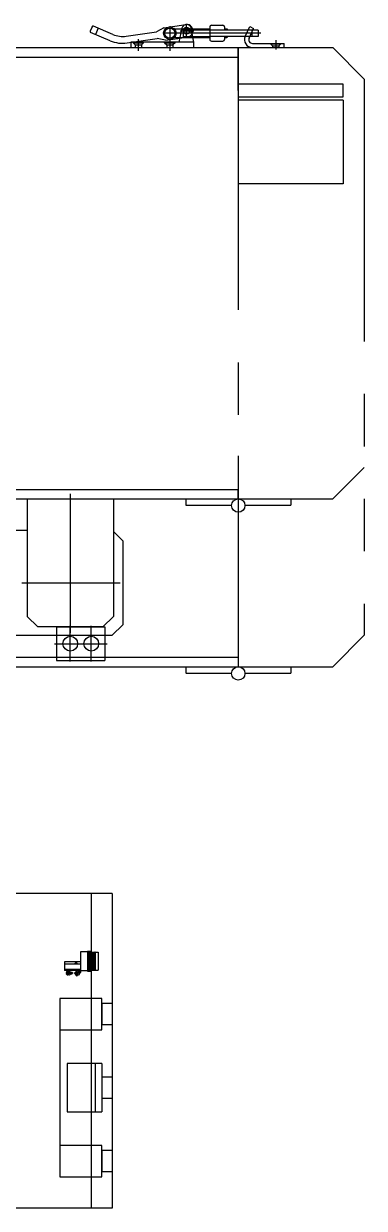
# Model space of a CAD drawing. Header units: millimetres. Extents: x 10462777 to 22643323, y 453826 to 1389191.
# Drawn here: x 11294223 to 11294547, y 585041 to 586170 of the extents above; entities that cross this region are included whole.
import ezdxf

# ---------------------------------------------------------------- set-up
doc = ezdxf.new("R2010")
doc.units = ezdxf.units.MM
doc.header["$LTSCALE"] = 200
doc.header["$MEASUREMENT"] = 0
doc.linetypes.add('HIDDEN', pattern=[3.75, 2.5, -1.25])
doc.linetypes.add('PHANTOM', pattern=[2.5, 1.25, -0.25, 0.25, -0.25, 0.25, -0.25])
doc.layers.get('0').update_dxf_attribs({"linetype": 'CONTINUOUS'})
for name, color, linetype in [('7', 7, 'CONTINUOUS'), ('CENTER', 1, 'CONTINUOUS'), ('HIDDEN', 7, 'HIDDEN'), ('THIN', 3, 'CONTINUOUS')]:
    doc.layers.add(name, color=color, linetype=linetype)

# ---------------------------------------------------------------- blocks, each defined once
blk = doc.blocks.new('A$C4B1D3172')
at = {"color": 211, "linetype": 'Continuous'}
for p, q in [((300, 220), (0, 220)), ((0, 220), (0, 40)), ((300, 220), (300, 40)), ((92, 177), (92, 210)), ((138, 210), (92, 210)), ((92, 204.1), (138, 204.1)), ((138, 210), (138, 177)), ((227, 203.8), (226.8, 203.5)), ((244.1, 203.5), (226.8, 203.5)), ((226.8, 200.5), (226.8, 203.5)), ((244, 206.5), (227, 206.5)), ((227, 203.8), (227, 206.5)), ((244, 203.8), (227, 203.8)), ((227.3, 200.5), (227.3, 203.5)), ((227.8, 200.5), (227.8, 203.5)), ((228.3, 200.5), (228.3, 203.5)), ((228.8, 200.5), (228.8, 203.5)), ((229.3, 200.5), (229.3, 203.5)), ((229.8, 200.5), (229.8, 203.5)), ((230.3, 200.5), (230.3, 203.5)), ((230.8, 200.5), (230.8, 203.5)), ((231.3, 200.5), (231.3, 203.5)), ((231.8, 200.5), (231.8, 203.5)), ((232.3, 200.5), (232.3, 203.5)), ((232.8, 200.5), (232.8, 203.5)), ((233.3, 200.5), (233.3, 203.5)), ((233.8, 200.5), (233.8, 203.5)), ((234.3, 200.5), (234.3, 203.5)), ((234.8, 200.5), (234.8, 203.5)), ((235.3, 200.5), (235.3, 203.5)), ((235.6, 200.5), (235.6, 203.5)), ((236.1, 200.5), (236.1, 203.5)), ((236.6, 200.5), (236.6, 203.5)), ((237.1, 200.5), (237.1, 203.5)), ((237.6, 200.5), (237.6, 203.5)), ((238.1, 200.5), (238.1, 203.5)), ((238.6, 200.5), (238.6, 203.5)), ((239.1, 200.5), (239.1, 203.5)), ((239.6, 200.5), (239.6, 203.5)), ((240.1, 200.5), (240.1, 203.5)), ((240.6, 200.5), (240.6, 203.5)), ((241.1, 200.5), (241.1, 203.5)), ((241.6, 200.5), (241.6, 203.5)), ((242.1, 200.5), (242.1, 203.5)), ((242.6, 200.5), (242.6, 203.5)), ((243.1, 200.5), (243.1, 203.5)), ((243.6, 200.5), (243.6, 203.5)), ((244, 203.8), (244, 206.5)), ((244, 203.8), (244.1, 203.5)), ((244.1, 200.5), (244.1, 203.5)), ((300, 200), (0, 200)), ((244.9, 200), (226.1, 200)), ((226.1, 196.5), (226.1, 200)), ((244.9, 198.8), (226.1, 198.8)), ((244.9, 197.7), (226.1, 197.7)), ((226.2, 196.5), (226.1, 196.5)), ((226.2, 196.5), (226.2, 190)), ((244.7, 196.5), (226.2, 196.5)), ((226.8, 200.5), (226.7, 200.5)), ((226.7, 200), (226.7, 200.5)), ((226.8, 200.5), (244.2, 200.5)), ((244.2, 200.5), (244.1, 200.5)), ((244.2, 200), (244.2, 200.5)), ((244.7, 190), (244.7, 196.5)), ((244.9, 196.5), (244.7, 196.5)), ((244.9, 196.5), (244.9, 200)), ((221.6, 186.3), (221.9, 186.8)), ((223.8, 184.3), (221.8, 185.5)), ((221.9, 186.8), (222.1, 186.7)), ((222.3, 187.1), (222.1, 186.7)), ((224.7, 185.2), (222.1, 186.7)), ((222.5, 188.3), (222.2, 187.6)), ((222.4, 187.5), (222.2, 187.6)), ((222.4, 187.5), (222.2, 187.1)), ((222.3, 187.1), (222.2, 187.1)), ((224.9, 185.6), (222.3, 187.1)), ((222.4, 187.5), (222.8, 188.1)), ((222.8, 188.1), (222.5, 188.3)), ((225.8, 190.2), (222.6, 184.5)), ((222.9, 188.4), (222.8, 188.1)), ((223.6, 188), (222.9, 188.4)), ((223.4, 181.9), (223.3, 181.6)), ((223.3, 181.6), (225, 181.6)), ((223.3, 179.6), (223.3, 181.6)), ((223.4, 181.9), (224.8, 181.9)), ((223.4, 179.6), (223.4, 181.9)), ((223.6, 188), (224.6, 189.8)), ((225.1, 187.2), (223.6, 188)), ((223.7, 188), (224.9, 189.9)), ((224.1, 182.9), (224.1, 175.7)), ((224.9, 189.9), (224.6, 189.8)), ((224.6, 189.8), (226.1, 188.9)), ((224.9, 185.1), (224.6, 184.5)), ((224.9, 185.6), (224.7, 185.2)), ((224.7, 185.2), (224.9, 185.1)), ((224.8, 181.9), (225, 181.6)), ((224.8, 179.6), (224.8, 181.9)), ((224.9, 189.9), (226.1, 189.2)), ((225, 185.5), (224.9, 185.6)), ((225, 187.3), (226.1, 189.2)), ((225.2, 185.9), (225, 185.5)), ((225, 179.6), (225, 181.6)), ((225.1, 187.2), (226.1, 188.9)), ((225.8, 186.8), (225.1, 187.2)), ((225.2, 185.9), (225.6, 186.5)), ((225.8, 185.5), (225.2, 185.9)), ((225.8, 186.8), (225.6, 186.5)), ((226, 186.3), (225.6, 186.5)), ((226.5, 185.5), (225.9, 185.5)), ((226, 186.3), (226, 185.5)), ((226.1, 189.2), (226.1, 188.9)), ((226.5, 186.3), (226.1, 186.3)), ((226.2, 190), (236, 190)), ((226.5, 190), (226.2, 190)), ((226.5, 190), (235, 190)), ((226.5, 190), (226.5, 186.3)), ((226.5, 186.3), (226.5, 185.5)), ((226.5, 185.5), (226.5, 179.3)), ((227.7, 190), (227.7, 174.5)), ((232.5, 190), (232.5, 174.5)), ((235, 186), (232.5, 186)), ((234.3, 185), (232.5, 185)), ((233.4, 184), (233.4, 186.8)), ((234.7, 186), (234.7, 185.4)), ((235, 190), (235, 174.5)), ((236, 190), (244.5, 190)), ((244.5, 190), (244.7, 190)), ((138, 177), (92, 177)), ((222.2, 179.3), (222.2, 178.5)), ((222.5, 179.3), (222.2, 179.3)), ((222.5, 178.5), (222.2, 178.5)), ((222.4, 177.7), (222.6, 177.7)), ((222.4, 177.1), (222.4, 177.7)), ((223.3, 179.6), (222.5, 179.6)), ((222.5, 179.6), (222.5, 179.3)), ((222.5, 178.5), (222.5, 179.3)), ((222.5, 178.5), (222.5, 178.1)), ((222.6, 178.1), (222.5, 178.1)), ((222.6, 178.1), (222.6, 177.7)), ((225.6, 178.1), (222.6, 178.1)), ((225.6, 177.7), (222.6, 177.7)), ((225.3, 176.5), (223, 176.5)), ((223.3, 179.6), (225, 179.6)), ((225.7, 179.6), (225, 179.6)), ((225.7, 178.1), (225.6, 178.1)), ((225.6, 178.1), (225.6, 177.7)), ((225.6, 177.7), (225.9, 177.7)), ((225.7, 179.6), (225.7, 179.3)), ((225.7, 178.5), (225.7, 179.3)), ((226.5, 179.3), (225.7, 179.3)), ((225.7, 178.5), (225.7, 178.1)), ((226.5, 178.5), (225.7, 178.5)), ((225.9, 177.7), (225.9, 177.1)), ((226.5, 179.3), (226.5, 178.5)), ((226.5, 178.5), (226.5, 174.5)), ((235, 174.5), (226.5, 174.5)), ((178, 94), (122, 94)), ((122, 94), (122, 55)), ((178, 94), (178, 55)), ((270, 55), (270, 40)), ((300, 40), (0, 40)), ((0, 40), (25, 40)), ((300, 40), (275, 40))]:
    blk.add_line(p, q, dxfattribs=at)
at = {"color": 211}
for p, q in [((35, 210), (35, 220)), ((55, 220), (55, 210)), ((105, 210), (105, 220)), ((125, 220), (125, 210)), ((175, 210), (175, 220)), ((195, 220), (195, 210)), ((30, 170), (30, 210)), ((30, 210), (60, 210)), ((55, 210), (35, 210)), ((55, 210), (35, 210)), ((60, 210), (60, 170)), ((125, 210), (105, 210)), ((170, 170), (170, 210)), ((170, 210), (200, 210)), ((195, 210), (175, 210)), ((200, 210), (200, 170)), ((60, 170), (30, 170)), ((170, 170), (60, 170)), ((200, 170), (170, 170)), ((30, 55), (30, 115)), ((30, 115), (70, 115)), ((70, 115), (70, 55)), ((230, 115), (70, 115)), ((270, 115), (230, 115)), ((230, 115), (230, 55)), ((270, 55), (270, 115))]:
    blk.add_line(p, q, dxfattribs=at)
at = {"color": 211, "linetype": 'HIDDEN'}
for p, q in [((178, 89), (122, 89)), ((30, 55), (30, 40)), ((270, 55), (30, 55))]:
    blk.add_line(p, q, dxfattribs=at)
at = {"color": 60, "linetype": 'HIDDEN'}
blk.add_line((300, 5), (0, 5), dxfattribs=at)
at = {"color": 60, "linetype": 'Continuous'}
blk.add_line((300, 0), (0, 0), dxfattribs=at)
at = {"color": 211, "linetype": 'Continuous'}
for centre, radius, start, end in [((222.1, 186), 0.6, 150, 240), ((224.1, 184.8), 0.6, 240, 330), ((225.9, 185.8), 0.25, 240, 270), ((226.1, 186.5), 0.25, 240, 270), ((234.3, 185.4), 0.4, 270, 0), ((223, 177.1), 0.6, 180, 270), ((225.3, 177.1), 0.6, 270, 0)]:
    blk.add_arc(centre, radius, start, end, dxfattribs=at)
at = {"layer": '7', "color": 60, "linetype": 'Continuous'}
for p, q in [((0, 40), (0, 0)), ((300, 40), (300, 0))]:
    blk.add_line(p, q, dxfattribs=at)
blk = doc.blocks.new('A$C7EF34B28')
at = {"color": 4}
for p, q in [((10, 230), (0, 220)), ((90, 230), (10, 230)), ((90, 230), (99, 221)), ((0, 0), (0, 220)), ((8, 211), (18, 221)), ((130, 221), (18, 221)), ((130, 139), (130, 221)), ((8, 211), (8, 149)), ((18, 139), (8, 149)), ((130, 139), (18, 139)), ((100, 0), (100, 139)), ((100, 0), (0, 0))]:
    blk.add_line(p, q, dxfattribs=at)
at = {"layer": 'CENTER'}
for p, q in [((50, 134), (50, 227.5)), ((134.7, 180), (2.4, 180))]:
    blk.add_line(p, q, dxfattribs=at)
blk = doc.blocks.new('A$C107C3577')
at = {"color": 9, "linetype": 'PHANTOM'}
for p, q in [((1439, 2676.1), (1409, 2646.1)), ((1439, 2676.1), (1969, 2676.1)), ((1809, 2676.1), (1839, 2646.1)), ((1969, 2676.1), (1999, 2646.1)), ((1409, 2556.1), (1409, 2646.1)), ((1839, 2556.1), (1839, 2646.1)), ((1999, 2556.1), (1999, 2646.1)), ((1409, 2556.1), (1839, 2556.1))]:
    blk.add_line(p, q, dxfattribs=at)
at = {"color": 9, "linetype": 'HIDDEN'}
for p, q in [((1459, 2656.1), (1539, 2656.1)), ((1459, 2656.1), (1459, 2556.1)), ((1539, 2656.1), (1539, 2556.1))]:
    blk.add_line(p, q, dxfattribs=at)
at = {"color": 9}
for p, q in [((1405, 2569.5), (1405, 2599.7)), ((1409, 2599.7), (1405, 2599.7)), ((1409, 2569.5), (1409, 2599.7)), ((1839, 2556.1), (1839, 2606.1)), ((1839, 2606.1), (1845, 2606.1)), ((1845, 2562.5), (1845, 2606.1)), ((1999, 2556.1), (1999, 2606.1)), ((1999, 2606.1), (2005, 2606.1)), ((2005, 2562.5), (2005, 2606.1)), ((1392.3, 2575), (1398.3, 2575)), ((1392.3, 2575), (1392.3, 2529)), ((1398.3, 2575), (1398.3, 2529)), ((1389, 2567.1), (1390.7, 2570.7)), ((1398.3, 2562.7), (1389, 2567.1)), ((1400, 2566.4), (1390.7, 2570.7)), ((1839, 2506.1), (1839, 2556.1)), ((1999, 2506.1), (1999, 2556.1)), ((1387.8, 2530.5), (1387.8, 2541.5)), ((1389.3, 2543), (1392.3, 2543)), ((1391.3, 2545.2), (1392, 2545.9)), ((1391.3, 2543), (1391.3, 2545.2)), ((1391.3, 2545.2), (1392.3, 2545.2)), ((1392.3, 2545.9), (1392, 2545.9)), ((1398.3, 2543), (1401.3, 2543)), ((1398.6, 2545.9), (1399.3, 2545.2)), ((1399.3, 2543), (1399.3, 2545.2)), ((1402.8, 2530.5), (1402.8, 2541.5)), ((1845, 2506.1), (1845, 2549.8)), ((2005, 2506.1), (2005, 2549.8)), ((1389.3, 2529), (1401.3, 2529)), ((1391.3, 2512.7), (1391.3, 2529)), ((1399.3, 2513), (1399.3, 2529)), ((1390.1, 2485.1), (1387.1, 2506)), ((1404, 2513.9), (1390.6, 2511.3)), ((1404, 2513.9), (1404, 2453.9)), ((1409, 2513.9), (1404, 2513.9)), ((1409, 2453.9), (1409, 2513.9)), ((1839, 2506.1), (1844.9, 2506.1)), ((1999, 2506.1), (2004.9, 2506.1)), ((1404, 2499.9), (1390.6, 2502.5)), ((1402, 2486.8), (1400, 2500.7)), ((1390.1, 2485.1), (1393.9, 2478.1)), ((1402, 2486.8), (1400.3, 2479)), ((1398.1, 2449.2), (1393.9, 2478.1)), ((1404.5, 2450.2), (1400.3, 2479)), ((1404, 2453.9), (1409, 2453.9)), ((1396.5, 2436.7), (1388.7, 2418.1)), ((1402.5, 2434.2), (1394.7, 2415.5)), ((1389.2, 2416.8), (1393.3, 2415))]:
    blk.add_line(p, q, dxfattribs=at)
at = {"color": 4}
for p, q in [((1418, 2556.1), (1409, 2556.1)), ((1409, 2246.1), (1409, 2556.1)), ((1418, 2246.1), (1418, 2556.1)), ((1839, 2556.1), (1830, 2556.1)), ((1830, 2246.1), (1830, 2556.1)), ((1839, 2246.1), (1839, 2556.1)), ((1839, 2556.1), (1999, 2556.1)), ((1990, 2304.8), (1990, 2556.1)), ((1999, 2301.1), (1999, 2556.1)), ((1961, 2383.1), (1961, 2429.1)), ((1961, 2429.1), (1993, 2429.1)), ((1993, 2383.1), (1993, 2429.1)), ((1961, 2383.1), (1993, 2383.1)), ((1409, 2286.1), (1409, 2368.1))]:
    blk.add_line(p, q, dxfattribs=at)
at = {"color": 7, "linetype": 'HIDDEN'}
for p, q in [((1450, 2556.1), (1418, 2556.1)), ((1798, 2556.1), (1830, 2556.1))]:
    blk.add_line(p, q, dxfattribs=at)
at = {"color": 4, "linetype": 'Continuous'}
blk.add_line((1459, 2556.1), (1539, 2556.1), dxfattribs=at)
at = {"color": 9}
for centre, radius in [((1845.4, 2556.1), 6.36), ((2005.4, 2556.1), 6.36), ((1393, 2506.9), 3.25), ((1393, 2506.9), 3), ((1395.3, 2490.9), 4.85)]:
    blk.add_circle(centre, radius, dxfattribs=at)
at = {"color": 3}
blk.add_circle((1977, 2416.1), 7, dxfattribs=at)
at = {"color": 4}
blk.add_circle((1977, 2396.1), 7, dxfattribs=at)
at = {"color": 9}
for centre, radius, start, end in [((1401.5, 2569.5), 7.5, 245, 0), ((1401.5, 2569.5), 3.5, 245, 0), ((1389.3, 2541.5), 1.5, 90, 180), ((1401.3, 2541.5), 1.5, 0, 90), ((1389.3, 2530.5), 1.5, 180, 270), ((1401.3, 2530.5), 1.5, 270, 0), ((1393, 2506.9), 6, 63.8299, 188.2829), ((1391.5, 2506.9), 4.5, 100.9422, 259.0578), ((1374.9, 2445.8), 30, 337.1777, 8.2829), ((1374.9, 2445.8), 23.5, 337.1777, 8.2829), ((1389.6, 2417.7), 1, 157.1777, 247.1777), ((1393.7, 2415.9), 1, 247.1777, 337.1777)]:
    blk.add_arc(centre, radius, start, end, dxfattribs=at)
at = {"layer": '7', "color": 41}
for p, q in [((1456, 2656.1), (1444, 2656.1)), ((1444, 2656.1), (1444, 2556.1)), ((1456, 2556.1), (1456, 2656.1))]:
    blk.add_line(p, q, dxfattribs=at)
at = {"layer": 'CENTER', "color": 9}
for p, q in [((1402, 2591.7), (1411, 2591.7)), ((1395.3, 2577.6), (1395.3, 2484.2)), ((1397.9, 2506.9), (1386.3, 2506.9)), ((1393, 2500.7), (1393, 2513.9)), ((1388.5, 2490.9), (1412, 2490.9)), ((1401, 2460.9), (1412, 2460.9))]:
    blk.add_line(p, q, dxfattribs=at)
at = {"layer": 'CENTER'}
for p, q in [((1977, 2399.1), (1977, 2431.1)), ((1994, 2416.1), (1960, 2416.1)), ((1977, 2381.1), (1977, 2413.1)), ((1994, 2396.1), (1960, 2396.1))]:
    blk.add_line(p, q, dxfattribs=at)
at = {"layer": 'HIDDEN', "color": 9}
for p, q in [((1392, 2543), (1392, 2545.9)), ((1398.6, 2543), (1398.6, 2545.9)), ((1392, 2512.8), (1392, 2529)), ((1398.6, 2512.9), (1398.6, 2529)), ((1392, 2503.9), (1392, 2512.8)), ((1398.6, 2503.9), (1398.6, 2512.9)), ((1399.3, 2503.9), (1391.3, 2503.9)), ((1392, 2503.9), (1391.3, 2503.2)), ((1398.6, 2503.9), (1399.3, 2503.2))]:
    blk.add_line(p, q, dxfattribs=at)
at = {"layer": 'THIN', "color": 9}
for p, q in [((1405.5, 2596.7), (1405, 2596.7)), ((1405.5, 2586.7), (1405.5, 2596.7)), ((1405.5, 2596.7), (1407.5, 2594.7)), ((1405.5, 2586.7), (1405, 2586.7)), ((1405.5, 2586.7), (1407.5, 2588.7)), ((1407.5, 2588.7), (1407.5, 2594.7)), ((1407.5, 2594.7), (1409, 2594.7)), ((1407.5, 2588.7), (1409, 2588.7)), ((1392.3, 2569), (1398.3, 2569)), ((1391.3, 2496.5), (1391.3, 2512.7)), ((1400, 2500.7), (1398.9, 2507.8)), ((1399.3, 2496.5), (1399.3, 2513)), ((1404.5, 2495.9), (1404, 2495.9)), ((1404.5, 2485.9), (1404.5, 2495.9)), ((1404.5, 2495.9), (1406.5, 2493.9)), ((1404.5, 2485.9), (1404, 2485.9)), ((1404.5, 2485.9), (1406.5, 2487.9)), ((1406.5, 2487.9), (1406.5, 2493.9)), ((1406.5, 2493.9), (1409, 2493.9)), ((1406.5, 2487.9), (1409, 2487.9)), ((1404.5, 2465.9), (1404, 2465.9)), ((1404.5, 2455.9), (1404.5, 2465.9)), ((1404.5, 2465.9), (1406.5, 2463.9)), ((1406.5, 2457.9), (1406.5, 2463.9)), ((1406.5, 2463.9), (1409, 2463.9)), ((1404.5, 2455.9), (1404, 2455.9)), ((1404.5, 2455.9), (1406.5, 2457.9)), ((1406.5, 2457.9), (1409, 2457.9)), ((1390.6, 2422.7), (1396.6, 2420.1))]:
    blk.add_line(p, q, dxfattribs=at)
blk.add_circle((1395.3, 2490.9), 6, dxfattribs=at)
for centre, radius, start, end in [((1393, 2506.9), 6, 8.2829, 63.8299), ((1388.3, 2496.5), 3, 321.0576, 0), ((1402.3, 2496.5), 3, 180, 218.9424)]:
    blk.add_arc(centre, radius, start, end, dxfattribs=at)
at = {"layer": '7', "linetype": 'Continuous', "xscale": -1}
for name, p in [('A$C7EF34B28', (1969, 2216.1)), ('A$C4B1D3172', (2515, 2216.1))]:
    blk.add_blockref(name, p, dxfattribs=at)

msp = doc.modelspace()

# ---------------------------------------------------------------- block references
at = {"xscale": 1.000514211750324, "yscale": 1.000514211750324, "zscale": 1.000514211750324, "rotation": 270}
msp.add_blockref('A$C107C3577', (11291869.70675, 587557.02935, 0), dxfattribs=at)

doc.saveas('drawing.dxf')
